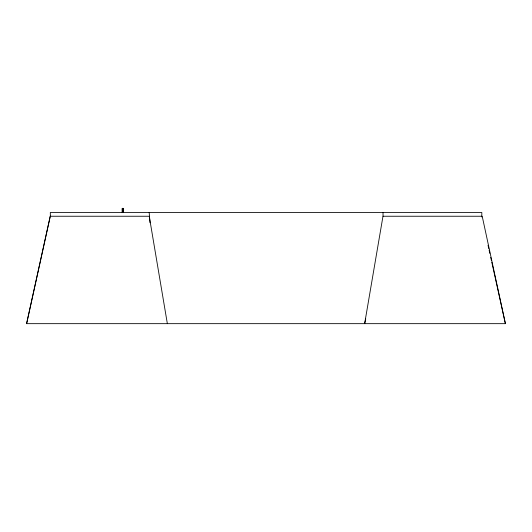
<?xml version="1.0" encoding="UTF-8"?>
<svg xmlns="http://www.w3.org/2000/svg" width="532" height="532" viewBox="0 0 532 532"><rect width="100%" height="100%" fill="white"/><g stroke="black" fill="none" stroke-linecap="round" stroke-linejoin="round"><path stroke-width="0.8" d="M122.294 212.501L122.3 208.338L123.497 208.378L123.504 212.501M123.471 212.501L123.497 208.378M481.786 216.996L481.832 212.501L50.314 212.501L50.347 216.245M365.737 318.821L364.646 323.662L382.987 216.245L482.198 216.245L505.4 323.662L26.6 323.662L50.227 216.245L149.246 216.245L167.354 323.662M26.6 323.662L50.287 216.245M488.043 245.279L488.762 248.511M489.121 250.126L489.832 253.358M490.73 257.402L491.442 260.633M491.801 262.249L505.4 323.662M150.017 222.808L149.179 212.501M122.327 212.501L122.3 208.338L122.32 212.315M383.027 212.501L383.027 216.245"/></g></svg>
